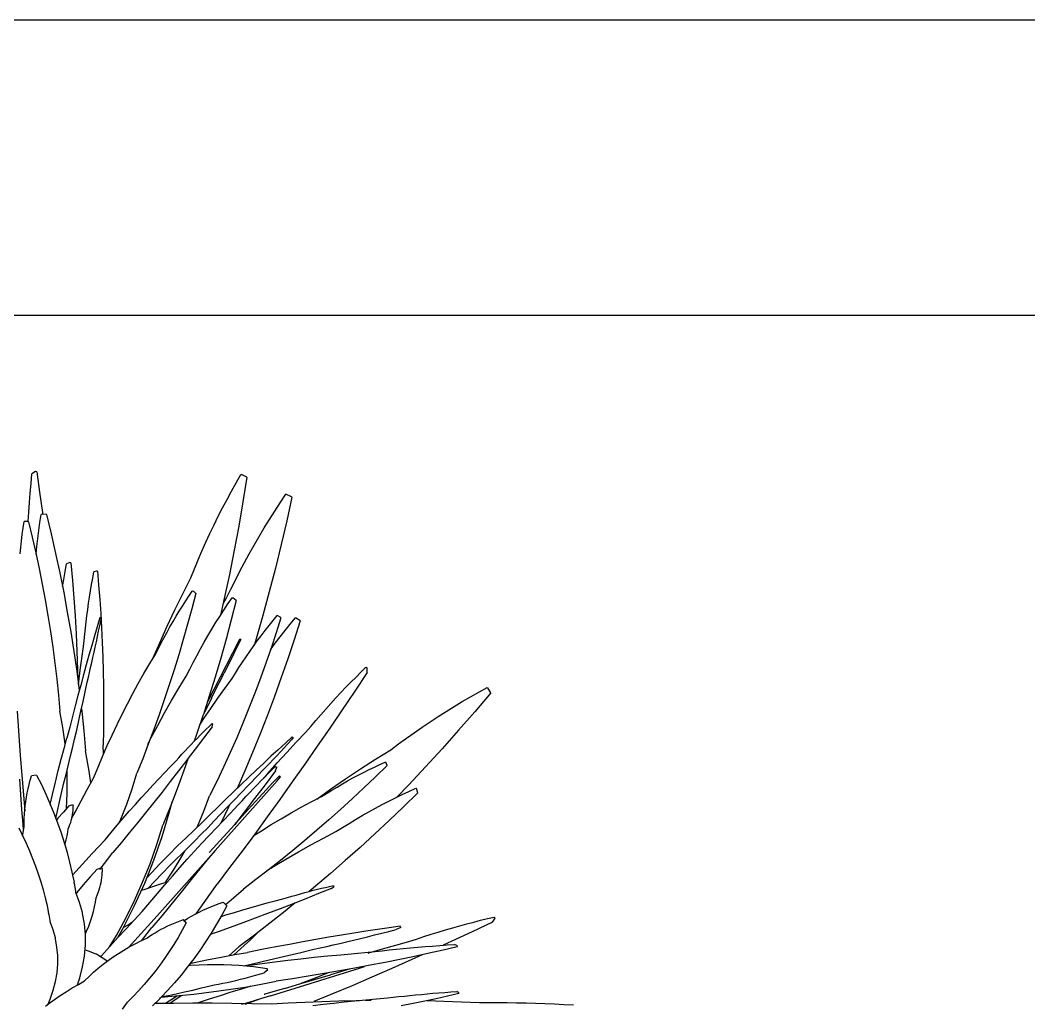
# Model space of a CAD drawing. Header units: metres. Extents: x 244.4 to 340.3, y -4.1 to 64.3.
# Drawn here: x 248.333 to 249.358, y 40.912 to 41.912 of the extents above; entities that cross this region are included whole.
import ezdxf

# ---------------------------------------------------------------- set-up
doc = ezdxf.new("R2010")
doc.units = ezdxf.units.M
doc.layers.add('Edges', color=7, linetype='Continuous')

msp = doc.modelspace()

# ---------------------------------------------------------------- linework, layer by layer
at = {"layer": 'Edges'}
for p, q in [((250.3277, 41.9123), (244.4009, 41.9123)), ((251.4277, 41.6123), (244.4009, 41.6123)), ((248.3443, 41.4418), (248.3452, 41.4515)), ((248.3487, 41.4538), (248.3452, 41.4515)), ((248.35, 41.4534), (248.3487, 41.4538)), ((248.35, 41.4534), (248.353, 41.4329)), ((248.5575, 41.4508), (248.5582, 41.4509)), ((248.5634, 41.448), (248.5582, 41.4509)), ((248.3435, 41.432), (248.3443, 41.4418)), ((248.548, 41.434), (248.5527, 41.4424)), ((248.5527, 41.4424), (248.5575, 41.4508)), ((248.5634, 41.448), (248.5595, 41.4232)), ((248.3427, 41.4223), (248.3435, 41.432)), ((248.353, 41.4329), (248.3558, 41.4121)), ((248.5434, 41.4255), (248.548, 41.434)), ((248.5975, 41.4222), (248.6032, 41.4307)), ((248.609, 41.4283), (248.6032, 41.4307)), ((248.342, 41.4126), (248.3427, 41.4223)), ((248.5389, 41.417), (248.5434, 41.4255)), ((248.5595, 41.4232), (248.5552, 41.3985)), ((248.592, 41.4137), (248.5975, 41.4222)), ((248.6093, 41.4278), (248.604, 41.4037)), ((248.6093, 41.4278), (248.609, 41.4283)), ((248.3414, 41.4031), (248.342, 41.4126)), ((248.3531, 41.4021), (248.3544, 41.4103)), ((248.3596, 41.4104), (248.3544, 41.4103)), ((248.3558, 41.4121), (248.356, 41.4101)), ((248.3598, 41.4102), (248.3596, 41.4104)), ((248.3598, 41.4102), (248.3646, 41.3905)), ((248.5345, 41.4084), (248.5389, 41.417)), ((248.5866, 41.4052), (248.592, 41.4137)), ((248.3362, 41.3965), (248.3372, 41.403)), ((248.3414, 41.4031), (248.3372, 41.403)), ((248.3413, 41.4029), (248.3414, 41.403)), ((248.3415, 41.4029), (248.3414, 41.4031)), ((248.3414, 41.403), (248.3414, 41.4031)), ((248.3415, 41.4029), (248.3454, 41.3871)), ((248.352, 41.394), (248.3531, 41.4021)), ((248.526, 41.3909), (248.5302, 41.3996)), ((248.5302, 41.3996), (248.5345, 41.4084)), ((248.5812, 41.3965), (248.5866, 41.4052)), ((248.604, 41.4037), (248.5984, 41.3796)), ((248.3345, 41.3834), (248.3353, 41.3899)), ((248.3353, 41.3899), (248.3362, 41.3965)), ((248.351, 41.3858), (248.352, 41.394)), ((248.3646, 41.3905), (248.3691, 41.3707)), ((248.5219, 41.382), (248.526, 41.3909)), ((248.5552, 41.3985), (248.5506, 41.3739)), ((248.576, 41.3878), (248.5812, 41.3965)), ((248.3338, 41.3768), (248.3345, 41.3834)), ((248.3454, 41.3871), (248.349, 41.3713)), ((248.3501, 41.3776), (248.351, 41.3858)), ((248.5179, 41.3731), (248.5219, 41.382)), ((248.5709, 41.3791), (248.576, 41.3878)), ((248.5984, 41.3796), (248.5925, 41.3556)), ((248.3332, 41.3703), (248.3338, 41.3768)), ((248.349, 41.3713), (248.3524, 41.3554)), ((248.3494, 41.3697), (248.3501, 41.3776)), ((248.3691, 41.3707), (248.3734, 41.3509)), ((248.5141, 41.3641), (248.5179, 41.3731)), ((248.5506, 41.3739), (248.5458, 41.3494)), ((248.5611, 41.3614), (248.566, 41.3703)), ((248.566, 41.3703), (248.5709, 41.3791)), ((248.3788, 41.3523), (248.3802, 41.3602)), ((248.3837, 41.3614), (248.3802, 41.3602)), ((248.3847, 41.361), (248.3837, 41.3614)), ((248.3847, 41.361), (248.3863, 41.3432)), ((248.5103, 41.3551), (248.5141, 41.3641)), ((248.5564, 41.3525), (248.5611, 41.3614)), ((248.3524, 41.3554), (248.3556, 41.3395)), ((248.3734, 41.3509), (248.3774, 41.331)), ((248.3774, 41.3443), (248.3788, 41.3523)), ((248.4069, 41.3455), (248.4081, 41.3519)), ((248.4109, 41.3528), (248.4081, 41.3519)), ((248.4116, 41.3525), (248.4109, 41.3528)), ((248.4116, 41.3525), (248.4129, 41.3383)), ((248.5067, 41.346), (248.5103, 41.3551)), ((248.5458, 41.3494), (248.5406, 41.325)), ((248.5518, 41.3435), (248.5564, 41.3525)), ((248.5925, 41.3556), (248.5863, 41.3316)), ((248.3556, 41.3395), (248.3586, 41.3235)), ((248.3762, 41.3371), (248.3774, 41.3443)), ((248.3863, 41.3432), (248.3877, 41.3253)), ((248.4047, 41.3328), (248.4058, 41.3391)), ((248.4058, 41.3391), (248.4069, 41.3455)), ((248.4129, 41.3383), (248.4141, 41.3239)), ((248.4984, 41.3297), (248.5067, 41.346)), ((248.5473, 41.3345), (248.5518, 41.3435)), ((248.3774, 41.331), (248.3811, 41.3111)), ((248.4037, 41.3264), (248.4047, 41.3328)), ((248.4903, 41.3133), (248.4984, 41.3297)), ((248.5047, 41.3274), (248.5081, 41.3324)), ((248.5116, 41.3301), (248.5076, 41.3145)), ((248.5081, 41.3324), (248.5088, 41.3325)), ((248.5116, 41.3301), (248.5088, 41.3325)), ((248.5429, 41.3254), (248.5473, 41.3345)), ((248.5863, 41.3316), (248.5797, 41.3077)), ((248.3586, 41.3235), (248.3614, 41.3075)), ((248.3877, 41.3253), (248.389, 41.3073)), ((248.4019, 41.3137), (248.4027, 41.3201)), ((248.4027, 41.3201), (248.4037, 41.3264)), ((248.4141, 41.3239), (248.4151, 41.3095)), ((248.4981, 41.3172), (248.5014, 41.3224)), ((248.5014, 41.3224), (248.5047, 41.3274)), ((248.5406, 41.325), (248.5368, 41.3081)), ((248.5394, 41.3196), (248.5429, 41.3254)), ((248.54, 41.3131), (248.5442, 41.3194)), ((248.5442, 41.3194), (248.5485, 41.3257)), ((248.5528, 41.3228), (248.5477, 41.3032)), ((248.5485, 41.3257), (248.5492, 41.3257)), ((248.5528, 41.3228), (248.5492, 41.3257)), ((248.3614, 41.3075), (248.364, 41.2914)), ((248.3811, 41.3111), (248.3846, 41.2911)), ((248.4002, 41.3011), (248.401, 41.3074)), ((248.401, 41.3074), (248.4019, 41.3137)), ((248.4151, 41.3095), (248.4159, 41.295)), ((248.4825, 41.2967), (248.4903, 41.3133)), ((248.4916, 41.3068), (248.4948, 41.312)), ((248.4948, 41.312), (248.4981, 41.3172)), ((248.5076, 41.3145), (248.5033, 41.2988)), ((248.5359, 41.3067), (248.54, 41.3131)), ((248.5797, 41.3077), (248.5729, 41.2839)), ((248.5902, 41.3027), (248.5944, 41.3077)), ((248.5981, 41.3057), (248.5944, 41.3077)), ((248.389, 41.3073), (248.39, 41.2891)), ((248.3995, 41.2948), (248.4002, 41.3011)), ((248.4142, 41.3055), (248.4114, 41.2962)), ((248.414, 41.297), (248.4151, 41.3025)), ((248.4142, 41.3055), (248.4152, 41.3053)), ((248.4152, 41.3053), (248.4151, 41.3025)), ((248.4854, 41.2962), (248.4885, 41.3015)), ((248.4885, 41.3015), (248.4916, 41.3068)), ((248.5033, 41.2988), (248.4989, 41.2833)), ((248.5278, 41.2937), (248.5318, 41.3002)), ((248.5318, 41.3002), (248.5359, 41.3067)), ((248.5477, 41.3032), (248.5424, 41.2837)), ((248.582, 41.2924), (248.5861, 41.2975)), ((248.5861, 41.2975), (248.5902, 41.3027)), ((248.5981, 41.3054), (248.5932, 41.2899)), ((248.5981, 41.3054), (248.5981, 41.3057)), ((248.6024, 41.2924), (248.6076, 41.2988)), ((248.6076, 41.2988), (248.6129, 41.3051)), ((248.6175, 41.3022), (248.6114, 41.2829)), ((248.6174, 41.3025), (248.6129, 41.3051)), ((248.6175, 41.3022), (248.6174, 41.3025)), ((248.364, 41.2914), (248.3663, 41.2753)), ((248.3846, 41.2911), (248.3878, 41.271)), ((248.39, 41.2891), (248.3909, 41.2709)), ((248.3983, 41.2823), (248.3989, 41.2885)), ((248.3989, 41.2885), (248.3995, 41.2948)), ((248.4114, 41.2962), (248.4087, 41.2868)), ((248.4117, 41.2862), (248.4129, 41.2916)), ((248.4129, 41.2916), (248.414, 41.297)), ((248.4159, 41.295), (248.4166, 41.2803)), ((248.475, 41.28), (248.4825, 41.2967)), ((248.4794, 41.2853), (248.4824, 41.2908)), ((248.4824, 41.2908), (248.4854, 41.2962)), ((248.5201, 41.2804), (248.5239, 41.2871)), ((248.5239, 41.2871), (248.5278, 41.2937)), ((248.574, 41.2818), (248.578, 41.2871)), ((248.578, 41.2871), (248.582, 41.2924)), ((248.5932, 41.2899), (248.5881, 41.2745)), ((248.5974, 41.2859), (248.6024, 41.2924)), ((248.3977, 41.276), (248.3983, 41.2823)), ((248.4059, 41.2772), (248.4031, 41.2674)), ((248.4087, 41.2868), (248.4059, 41.2772)), ((248.4094, 41.2755), (248.4106, 41.2808)), ((248.4106, 41.2808), (248.4117, 41.2862)), ((248.4166, 41.2803), (248.4172, 41.2657)), ((248.4681, 41.2641), (248.475, 41.28)), ((248.4737, 41.2742), (248.4765, 41.2798)), ((248.4765, 41.2798), (248.4794, 41.2853)), ((248.4989, 41.2833), (248.4943, 41.2678)), ((248.5163, 41.2737), (248.5201, 41.2804)), ((248.5554, 41.282), (248.5234, 41.2198)), ((248.5424, 41.2837), (248.5369, 41.2643)), ((248.5574, 41.2833), (248.5503, 41.269)), ((248.5554, 41.282), (248.5565, 41.2838)), ((248.5565, 41.2838), (248.5574, 41.2833)), ((248.5702, 41.2765), (248.574, 41.2818)), ((248.5729, 41.2839), (248.5708, 41.277)), ((248.5876, 41.2729), (248.5924, 41.2794)), ((248.5924, 41.2794), (248.5974, 41.2859)), ((248.6114, 41.2829), (248.605, 41.2636)), ((248.3663, 41.2753), (248.3684, 41.2591)), ((248.3878, 41.271), (248.3907, 41.2509)), ((248.3909, 41.2709), (248.3916, 41.2526)), ((248.3959, 41.2641), (248.3977, 41.276)), ((248.4031, 41.2674), (248.4003, 41.2575)), ((248.4071, 41.2651), (248.4083, 41.2703)), ((248.4083, 41.2703), (248.4094, 41.2755)), ((248.4649, 41.2588), (248.4709, 41.2686)), ((248.4709, 41.2686), (248.4737, 41.2742)), ((248.4943, 41.2678), (248.4896, 41.2525)), ((248.509, 41.26), (248.5126, 41.2668)), ((248.5126, 41.2668), (248.5163, 41.2737)), ((248.5503, 41.269), (248.5404, 41.2492)), ((248.5627, 41.2657), (248.5664, 41.2711)), ((248.5664, 41.2711), (248.5702, 41.2765)), ((248.5881, 41.2745), (248.5828, 41.2592)), ((248.3684, 41.2591), (248.3703, 41.243)), ((248.3943, 41.2521), (248.3959, 41.2641)), ((248.4003, 41.2575), (248.3975, 41.2473)), ((248.4048, 41.2548), (248.406, 41.2599)), ((248.406, 41.2599), (248.4071, 41.2651)), ((248.4172, 41.2657), (248.4176, 41.2509)), ((248.459, 41.2488), (248.4649, 41.2588)), ((248.5054, 41.253), (248.509, 41.26)), ((248.5369, 41.2643), (248.5312, 41.245)), ((248.5555, 41.2547), (248.559, 41.2602)), ((248.559, 41.2602), (248.5627, 41.2657)), ((248.5828, 41.2592), (248.5773, 41.2439)), ((248.605, 41.2636), (248.5984, 41.2445)), ((248.3907, 41.2509), (248.3932, 41.2314)), ((248.3916, 41.2526), (248.3919, 41.2417)), ((248.3928, 41.2402), (248.3943, 41.2521)), ((248.3975, 41.2473), (248.3947, 41.237)), ((248.4025, 41.2449), (248.4037, 41.2498)), ((248.4037, 41.2498), (248.4048, 41.2548)), ((248.4176, 41.2509), (248.4178, 41.236)), ((248.4532, 41.2386), (248.459, 41.2488)), ((248.4896, 41.2525), (248.4847, 41.2372)), ((248.4944, 41.2337), (248.502, 41.246)), ((248.502, 41.246), (248.5054, 41.253)), ((248.5301, 41.2288), (248.5404, 41.2492)), ((248.5486, 41.2435), (248.552, 41.2491)), ((248.552, 41.2491), (248.5555, 41.2547)), ((248.6856, 41.2498), (248.6731, 41.2307)), ((248.6744, 41.2451), (248.6794, 41.2501)), ((248.6794, 41.2501), (248.6845, 41.255)), ((248.6845, 41.255), (248.6858, 41.2545)), ((248.6856, 41.2498), (248.6858, 41.2545)), ((248.3703, 41.243), (248.372, 41.2268)), ((248.3947, 41.237), (248.3919, 41.2265)), ((248.3924, 41.2375), (248.3928, 41.2402)), ((248.3992, 41.23), (248.4014, 41.24)), ((248.4014, 41.24), (248.4025, 41.2449)), ((248.4178, 41.236), (248.4179, 41.2211)), ((248.4476, 41.2284), (248.4532, 41.2386)), ((248.4847, 41.2372), (248.4796, 41.222)), ((248.5312, 41.245), (248.5253, 41.2258)), ((248.5411, 41.2335), (248.5486, 41.2435)), ((248.5773, 41.2439), (248.5716, 41.2287)), ((248.5984, 41.2445), (248.5915, 41.2254)), ((248.6642, 41.2347), (248.6693, 41.2399)), ((248.6693, 41.2399), (248.6744, 41.2451)), ((248.372, 41.2268), (248.3735, 41.2105)), ((248.3919, 41.2265), (248.3891, 41.2159)), ((248.3971, 41.2201), (248.3992, 41.23)), ((248.4421, 41.218), (248.4476, 41.2284)), ((248.4871, 41.2212), (248.4944, 41.2337)), ((248.5253, 41.2258), (248.5193, 41.2071)), ((248.5275, 41.2236), (248.5301, 41.2288)), ((248.5339, 41.2235), (248.5411, 41.2335)), ((248.5716, 41.2287), (248.5656, 41.2135)), ((248.654, 41.2239), (248.6591, 41.2293)), ((248.6591, 41.2293), (248.6642, 41.2347)), ((248.6731, 41.2307), (248.6604, 41.2119)), ((248.7908, 41.2251), (248.7992, 41.2299)), ((248.8112, 41.229), (248.795, 41.2099)), ((248.7992, 41.2299), (248.8076, 41.2345)), ((248.8076, 41.2345), (248.8083, 41.2343)), ((248.8112, 41.229), (248.8083, 41.2343)), ((248.3891, 41.2159), (248.3863, 41.2051)), ((248.3949, 41.2104), (248.3971, 41.2201)), ((248.4179, 41.2211), (248.4179, 41.2061)), ((248.4368, 41.2075), (248.4421, 41.218)), ((248.4796, 41.222), (248.4744, 41.2068)), ((248.4799, 41.2086), (248.4871, 41.2212)), ((248.5275, 41.2236), (248.5193, 41.2071)), ((248.5268, 41.2133), (248.5339, 41.2235)), ((248.5915, 41.2254), (248.5844, 41.2064)), ((248.6438, 41.2126), (248.6489, 41.2183)), ((248.6489, 41.2183), (248.654, 41.2239)), ((248.7659, 41.2102), (248.7742, 41.2153)), ((248.7742, 41.2153), (248.7824, 41.2202)), ((248.7824, 41.2202), (248.7908, 41.2251)), ((248.3337, 41.1653), (248.3304, 41.2106)), ((248.3765, 41.194), (248.3735, 41.2105)), ((248.3863, 41.2051), (248.3835, 41.1941)), ((248.3927, 41.2008), (248.3949, 41.2104)), ((248.3954, 41.2128), (248.3957, 41.2105)), ((248.3957, 41.2105), (248.3978, 41.1903)), ((248.4179, 41.2061), (248.4177, 41.191)), ((248.4316, 41.1969), (248.4368, 41.2075)), ((248.4744, 41.2068), (248.469, 41.1918)), ((248.4729, 41.1958), (248.4799, 41.2086)), ((248.5192, 41.2067), (248.5128, 41.1878)), ((248.5193, 41.2071), (248.5192, 41.2067)), ((248.5199, 41.203), (248.5268, 41.2133)), ((248.5656, 41.2135), (248.5595, 41.1984)), ((248.5844, 41.2064), (248.577, 41.1875)), ((248.6335, 41.201), (248.6386, 41.2068)), ((248.6386, 41.2068), (248.6438, 41.2126)), ((248.6604, 41.2119), (248.6478, 41.1932)), ((248.7496, 41.1996), (248.7577, 41.2049)), ((248.7577, 41.2049), (248.7659, 41.2102)), ((248.795, 41.2099), (248.7786, 41.191)), ((248.3906, 41.1913), (248.3927, 41.2008)), ((248.4265, 41.1862), (248.4316, 41.1969)), ((248.466, 41.1829), (248.4729, 41.1958)), ((248.5158, 41.1966), (248.5199, 41.203)), ((248.5222, 41.1921), (248.5252, 41.195)), ((248.5252, 41.195), (248.5281, 41.1978)), ((248.5281, 41.1978), (248.529, 41.1974)), ((248.5281, 41.1944), (248.529, 41.1974)), ((248.5595, 41.1984), (248.5532, 41.1834)), ((248.6232, 41.1889), (248.6284, 41.195)), ((248.6284, 41.195), (248.6335, 41.201)), ((248.7415, 41.1941), (248.7496, 41.1996)), ((248.3788, 41.1774), (248.3765, 41.194)), ((248.3835, 41.1941), (248.3806, 41.1829)), ((248.3884, 41.182), (248.3906, 41.1913)), ((248.3978, 41.1903), (248.3996, 41.17)), ((248.4177, 41.191), (248.4174, 41.1759)), ((248.4216, 41.1754), (248.4265, 41.1862)), ((248.469, 41.1918), (248.4634, 41.1769)), ((248.5128, 41.1878), (248.5101, 41.1799)), ((248.5132, 41.1831), (248.5162, 41.1861)), ((248.5162, 41.1861), (248.5192, 41.1892)), ((248.5192, 41.1892), (248.5222, 41.1921)), ((248.5281, 41.1944), (248.5196, 41.183)), ((248.577, 41.1875), (248.5693, 41.1686)), ((248.6097, 41.1845), (248.6026, 41.178)), ((248.6097, 41.1845), (248.6105, 41.1838)), ((248.6136, 41.1788), (248.6232, 41.1889)), ((248.6478, 41.1932), (248.6351, 41.1748)), ((248.7256, 41.1829), (248.7335, 41.1886)), ((248.7335, 41.1886), (248.7415, 41.1941)), ((248.7786, 41.191), (248.7619, 41.1723)), ((248.3778, 41.1726), (248.3806, 41.1829)), ((248.3789, 41.1767), (248.3788, 41.1774)), ((248.3863, 41.1728), (248.3884, 41.182)), ((248.4169, 41.1645), (248.4216, 41.1754)), ((248.4178, 41.1666), (248.4174, 41.1759)), ((248.4634, 41.1769), (248.4577, 41.1621)), ((248.463, 41.1769), (248.466, 41.1829)), ((248.5039, 41.1734), (248.507, 41.1767)), ((248.507, 41.1767), (248.5101, 41.1799)), ((248.5101, 41.1799), (248.5132, 41.1831)), ((248.5196, 41.183), (248.511, 41.1718)), ((248.5532, 41.1834), (248.5466, 41.1685)), ((248.6026, 41.178), (248.5954, 41.1713)), ((248.6014, 41.1732), (248.6052, 41.1773)), ((248.604, 41.1685), (248.6136, 41.1788)), ((248.6052, 41.1773), (248.609, 41.1814)), ((248.6105, 41.1838), (248.609, 41.1814)), ((248.6351, 41.1748), (248.6225, 41.1565)), ((248.7098, 41.1712), (248.7177, 41.1771)), ((248.7177, 41.1771), (248.7256, 41.1829)), ((248.3375, 41.1174), (248.3337, 41.1653)), ((248.3749, 41.1618), (248.3778, 41.1726)), ((248.3841, 41.1637), (248.3863, 41.1728)), ((248.4034, 41.1494), (248.3996, 41.17)), ((248.4123, 41.1534), (248.4169, 41.1645)), ((248.4945, 41.1631), (248.4976, 41.1666)), ((248.4976, 41.1666), (248.5008, 41.17)), ((248.5008, 41.17), (248.5039, 41.1734)), ((248.511, 41.1718), (248.504, 41.1626)), ((248.5466, 41.1685), (248.5399, 41.1537)), ((248.5693, 41.1686), (248.5614, 41.1499)), ((248.588, 41.1646), (248.5806, 41.1576)), ((248.5954, 41.1713), (248.588, 41.1646)), ((248.5902, 41.1613), (248.5939, 41.1652)), ((248.5939, 41.1652), (248.5976, 41.1692)), ((248.5944, 41.1579), (248.604, 41.1685)), ((248.5976, 41.1692), (248.6014, 41.1732)), ((248.6943, 41.1616), (248.7098, 41.1712)), ((248.7619, 41.1723), (248.7451, 41.1539)), ((248.3719, 41.1503), (248.3749, 41.1618)), ((248.3798, 41.1461), (248.3819, 41.1548)), ((248.3819, 41.1548), (248.3841, 41.1637)), ((248.4577, 41.1621), (248.4518, 41.1474)), ((248.4798, 41.1478), (248.4856, 41.1538)), ((248.4856, 41.1538), (248.4913, 41.1596)), ((248.4913, 41.1596), (248.4945, 41.1631)), ((248.5026, 41.1607), (248.4941, 41.1497)), ((248.504, 41.1626), (248.4996, 41.1502)), ((248.504, 41.1626), (248.5026, 41.1607)), ((248.5399, 41.1537), (248.5329, 41.139)), ((248.5806, 41.1576), (248.573, 41.1506)), ((248.5828, 41.1535), (248.5865, 41.1574)), ((248.5847, 41.1471), (248.5944, 41.1579)), ((248.5865, 41.1574), (248.5902, 41.1613)), ((248.589, 41.1507), (248.5927, 41.1542)), ((248.5927, 41.1542), (248.5938, 41.1536)), ((248.6225, 41.1565), (248.6097, 41.1385)), ((248.6789, 41.1517), (248.6943, 41.1616)), ((248.6876, 41.1511), (248.6931, 41.1537)), ((248.6931, 41.1537), (248.6986, 41.1563)), ((248.7059, 41.1551), (248.6943, 41.1438)), ((248.6986, 41.1563), (248.7041, 41.1588)), ((248.7041, 41.1588), (248.7046, 41.1586)), ((248.7059, 41.1551), (248.7046, 41.1586)), ((248.7451, 41.1539), (248.728, 41.1357)), ((248.3434, 41.1404), (248.3447, 41.1447)), ((248.3499, 41.1455), (248.3447, 41.1447)), ((248.3499, 41.1455), (248.3547, 41.1359)), ((248.369, 41.1383), (248.3719, 41.1503)), ((248.3776, 41.1375), (248.3798, 41.1461)), ((248.3811, 41.1439), (248.3808, 41.1503)), ((248.3811, 41.127), (248.3811, 41.1439)), ((248.4051, 41.1375), (248.4034, 41.1494)), ((248.4078, 41.1423), (248.4123, 41.1534)), ((248.4469, 41.1315), (248.4518, 41.1474)), ((248.474, 41.1417), (248.4798, 41.1478)), ((248.4941, 41.1497), (248.4857, 41.1389)), ((248.4996, 41.1502), (248.4926, 41.1315)), ((248.5614, 41.1499), (248.5535, 41.132)), ((248.573, 41.1506), (248.5654, 41.1433)), ((248.5719, 41.1423), (248.5755, 41.146)), ((248.5755, 41.146), (248.5791, 41.1497)), ((248.5791, 41.1497), (248.5828, 41.1535)), ((248.5805, 41.1423), (248.5847, 41.1471)), ((248.5816, 41.1434), (248.5853, 41.147)), ((248.5927, 41.1498), (248.582, 41.1357)), ((248.5853, 41.147), (248.589, 41.1507)), ((248.5965, 41.1449), (248.59, 41.1379)), ((248.5927, 41.1498), (248.5938, 41.1536)), ((248.5943, 41.1398), (248.5977, 41.1439)), ((248.5965, 41.1449), (248.5977, 41.1439)), ((248.6636, 41.1416), (248.6789, 41.1517)), ((248.6713, 41.1426), (248.6767, 41.1455)), ((248.6767, 41.1455), (248.6821, 41.1483)), ((248.6821, 41.1483), (248.6876, 41.1511)), ((248.6943, 41.1438), (248.6825, 41.1326)), ((248.3338, 41.1259), (248.3327, 41.1415)), ((248.3413, 41.1317), (248.3423, 41.136)), ((248.3423, 41.136), (248.3434, 41.1404)), ((248.3547, 41.1359), (248.3592, 41.1262)), ((248.3661, 41.1257), (248.369, 41.1383)), ((248.3755, 41.129), (248.3776, 41.1375)), ((248.4014, 41.131), (248.4078, 41.1423)), ((248.4622, 41.1289), (248.4681, 41.1354)), ((248.4681, 41.1354), (248.474, 41.1417)), ((248.4857, 41.1389), (248.4773, 41.1282)), ((248.5329, 41.139), (248.5257, 41.1243)), ((248.5314, 41.069), (248.5943, 41.1398)), ((248.5577, 41.136), (248.5498, 41.1285)), ((248.5654, 41.1433), (248.5577, 41.136)), ((248.5578, 41.1276), (248.5649, 41.135)), ((248.5649, 41.135), (248.5684, 41.1386)), ((248.5684, 41.1386), (248.5719, 41.1423)), ((248.5702, 41.1318), (248.574, 41.1357)), ((248.582, 41.1357), (248.5714, 41.1217)), ((248.574, 41.1357), (248.5778, 41.1396)), ((248.5778, 41.1396), (248.5816, 41.1434)), ((248.59, 41.1379), (248.5832, 41.1305)), ((248.6097, 41.1385), (248.597, 41.1206)), ((248.6485, 41.1311), (248.6636, 41.1416)), ((248.6498, 41.1302), (248.6551, 41.1334)), ((248.6551, 41.1334), (248.6605, 41.1365)), ((248.6605, 41.1365), (248.6658, 41.1396)), ((248.6658, 41.1396), (248.6713, 41.1426)), ((248.728, 41.1357), (248.716, 41.1232)), ((248.335, 41.1106), (248.3338, 41.1259)), ((248.339, 41.1187), (248.3397, 41.123)), ((248.3397, 41.123), (248.3404, 41.1274)), ((248.3404, 41.1274), (248.3413, 41.1317)), ((248.3592, 41.1262), (248.3635, 41.1165)), ((248.3638, 41.1157), (248.3661, 41.1257)), ((248.3731, 41.1182), (248.3755, 41.129)), ((248.3804, 41.1117), (248.3811, 41.127)), ((248.3951, 41.1195), (248.4014, 41.131)), ((248.4414, 41.116), (248.4469, 41.1315)), ((248.4562, 41.1224), (248.4622, 41.1289)), ((248.4773, 41.1282), (248.4689, 41.1176)), ((248.4926, 41.1315), (248.4855, 41.113)), ((248.5198, 41.1087), (248.5257, 41.1243)), ((248.5498, 41.1285), (248.5419, 41.1208)), ((248.5509, 41.1203), (248.5578, 41.1276)), ((248.5586, 41.1195), (248.5625, 41.1237)), ((248.5625, 41.1237), (248.5664, 41.1278)), ((248.5664, 41.1278), (248.5702, 41.1318)), ((248.5832, 41.1305), (248.5761, 41.1228)), ((248.6289, 41.1183), (248.6392, 41.1236)), ((248.6345, 41.1211), (248.6485, 41.1311)), ((248.6392, 41.1236), (248.6445, 41.1269)), ((248.6445, 41.1269), (248.6498, 41.1302)), ((248.6825, 41.1326), (248.6707, 41.1216)), ((248.7145, 41.1225), (248.7213, 41.1258)), ((248.7213, 41.1258), (248.7282, 41.129)), ((248.7373, 41.1275), (248.7228, 41.1134)), ((248.7282, 41.129), (248.7351, 41.1322)), ((248.7351, 41.1322), (248.7358, 41.1318)), ((248.7373, 41.1275), (248.7358, 41.1318)), ((248.3382, 41.1092), (248.3375, 41.1174)), ((248.338, 41.1102), (248.3384, 41.1144)), ((248.3384, 41.1144), (248.339, 41.1187)), ((248.3635, 41.1165), (248.3675, 41.1067)), ((248.3707, 41.1074), (248.3731, 41.1182)), ((248.3828, 41.1144), (248.3771, 41.108)), ((248.3828, 41.1144), (248.3867, 41.1158)), ((248.3867, 41.1158), (248.3871, 41.1149)), ((248.3871, 41.1131), (248.3871, 41.1149)), ((248.3871, 41.1112), (248.3871, 41.1131)), ((248.389, 41.1079), (248.3951, 41.1195)), ((248.4354, 41.1008), (248.4414, 41.116)), ((248.4441, 41.1087), (248.4502, 41.1156)), ((248.4502, 41.1156), (248.4562, 41.1224)), ((248.4689, 41.1176), (248.4606, 41.1072)), ((248.4855, 41.113), (248.4782, 41.0947)), ((248.4847, 41.1073), (248.4876, 41.1185)), ((248.5339, 41.113), (248.5258, 41.1051)), ((248.5419, 41.1208), (248.5339, 41.113)), ((248.5448, 41.1128), (248.5371, 41.0966)), ((248.5372, 41.106), (248.544, 41.1131)), ((248.544, 41.1131), (248.5509, 41.1203)), ((248.5457, 41.1149), (248.5448, 41.1128)), ((248.5507, 41.1108), (248.5547, 41.1152)), ((248.5547, 41.1152), (248.5586, 41.1195)), ((248.5714, 41.1217), (248.5608, 41.1078)), ((248.5649, 41.1105), (248.5761, 41.1228)), ((248.597, 41.1206), (248.5843, 41.103)), ((248.6085, 41.1071), (248.6187, 41.1128)), ((248.6187, 41.1128), (248.6289, 41.1183)), ((248.6707, 41.1216), (248.6588, 41.1107)), ((248.6941, 41.1119), (248.7009, 41.1155)), ((248.7009, 41.1155), (248.7077, 41.119)), ((248.7077, 41.119), (248.7145, 41.1225)), ((248.7228, 41.1134), (248.7082, 41.0994)), ((248.3361, 41.0957), (248.335, 41.1106)), ((248.3374, 41.1016), (248.3376, 41.1059)), ((248.3376, 41.1059), (248.338, 41.1102)), ((248.3675, 41.1067), (248.3712, 41.0969)), ((248.3693, 41.1015), (248.3707, 41.1074)), ((248.3771, 41.108), (248.3716, 41.1016)), ((248.3855, 41.1013), (248.389, 41.1079)), ((248.3856, 41.1015), (248.3861, 41.1035)), ((248.3861, 41.1035), (248.3864, 41.1055)), ((248.3864, 41.1055), (248.3867, 41.1074)), ((248.3867, 41.1074), (248.3869, 41.1093)), ((248.3869, 41.1093), (248.3871, 41.1112)), ((248.438, 41.1017), (248.4441, 41.1087)), ((248.4606, 41.1072), (248.4523, 41.0969)), ((248.4774, 41.083), (248.4847, 41.1073)), ((248.5132, 41.0932), (248.5198, 41.1087)), ((248.5258, 41.1051), (248.5176, 41.097)), ((248.5304, 41.099), (248.5372, 41.106)), ((248.5396, 41.0992), (248.5467, 41.1064)), ((248.5467, 41.1064), (248.5507, 41.1108)), ((248.5608, 41.1078), (248.5513, 41.0954)), ((248.5649, 41.1105), (248.5531, 41.0974)), ((248.5843, 41.103), (248.5715, 41.0856)), ((248.5984, 41.1012), (248.6085, 41.1071)), ((248.6588, 41.1107), (248.6468, 41.1)), ((248.6739, 41.1004), (248.6806, 41.1043)), ((248.6806, 41.1043), (248.6873, 41.1081)), ((248.6873, 41.1081), (248.6941, 41.1119)), ((248.3358, 41.085), (248.3373, 41.0931)), ((248.3366, 41.0897), (248.3361, 41.0957)), ((248.3373, 41.0974), (248.3374, 41.1016)), ((248.3373, 41.0931), (248.3373, 41.0974)), ((248.3716, 41.1016), (248.37, 41.0997)), ((248.3712, 41.0969), (248.3747, 41.087)), ((248.3821, 41.091), (248.383, 41.0932)), ((248.383, 41.0932), (248.3838, 41.0953)), ((248.3838, 41.0953), (248.3845, 41.0974)), ((248.3845, 41.0974), (248.3851, 41.0995)), ((248.3851, 41.0995), (248.3856, 41.1015)), ((248.4257, 41.0872), (248.4319, 41.0945)), ((248.4319, 41.0945), (248.438, 41.1017)), ((248.4333, 41.0962), (248.4354, 41.1008)), ((248.4523, 41.0969), (248.444, 41.0868)), ((248.472, 41.0749), (248.4782, 41.0947)), ((248.5098, 41.0897), (248.5176, 41.097)), ((248.5128, 41.0926), (248.5132, 41.0932)), ((248.5237, 41.0921), (248.5304, 41.099)), ((248.5324, 41.0917), (248.5396, 41.0992)), ((248.5397, 41.0827), (248.5513, 41.0954)), ((248.5513, 41.0954), (248.5531, 41.0974)), ((248.5783, 41.089), (248.5883, 41.0952)), ((248.5883, 41.0952), (248.5984, 41.1012)), ((248.6468, 41.1), (248.6347, 41.0895)), ((248.654, 41.0881), (248.6606, 41.0923)), ((248.6606, 41.0923), (248.6673, 41.0964)), ((248.6673, 41.0964), (248.6739, 41.1004)), ((248.7082, 41.0994), (248.6934, 41.0857)), ((248.3317, 41.0919), (248.3355, 41.0842)), ((248.3355, 41.0842), (248.3392, 41.0765)), ((248.3356, 41.084), (248.3358, 41.085)), ((248.3356, 41.0839), (248.3356, 41.084)), ((248.3747, 41.087), (248.3779, 41.077)), ((248.3799, 41.0799), (248.3808, 41.0837)), ((248.3808, 41.0837), (248.3816, 41.0874)), ((248.3816, 41.0874), (248.3821, 41.091)), ((248.4195, 41.0798), (248.4257, 41.0872)), ((248.444, 41.0868), (248.4357, 41.0768)), ((248.469, 41.0591), (248.4774, 41.083)), ((248.5017, 41.0819), (248.5098, 41.0897)), ((248.5106, 41.0788), (248.5171, 41.0854)), ((248.5171, 41.0854), (248.5237, 41.0921)), ((248.5178, 41.0762), (248.5251, 41.0841)), ((248.5251, 41.0841), (248.5324, 41.0917)), ((248.5397, 41.0827), (248.5256, 41.0673)), ((248.5715, 41.0856), (248.5587, 41.0684)), ((248.57, 41.0837), (248.5783, 41.089)), ((248.6347, 41.0895), (248.6224, 41.0791)), ((248.6412, 41.0815), (248.654, 41.0881)), ((248.6934, 41.0857), (248.6785, 41.0721)), ((248.3392, 41.0765), (248.3426, 41.0687)), ((248.3779, 41.077), (248.3785, 41.075)), ((248.3784, 41.0748), (248.3785, 41.075)), ((248.3785, 41.075), (248.3788, 41.076)), ((248.3785, 41.075), (248.3808, 41.067)), ((248.3788, 41.076), (248.3799, 41.0799)), ((248.4064, 41.0658), (248.413, 41.0729)), ((248.413, 41.0729), (248.4195, 41.0798)), ((248.4357, 41.0768), (248.4275, 41.0669)), ((248.4652, 41.0555), (248.472, 41.0749)), ((248.4845, 41.0648), (248.4932, 41.0736)), ((248.4932, 41.0736), (248.5017, 41.0819)), ((248.4978, 41.0659), (248.5041, 41.0723)), ((248.5041, 41.0723), (248.5106, 41.0788)), ((248.5104, 41.0682), (248.5178, 41.0762)), ((248.6224, 41.0791), (248.6101, 41.0689)), ((248.6158, 41.0676), (248.6285, 41.0746)), ((248.6285, 41.0746), (248.6412, 41.0815)), ((248.6785, 41.0721), (248.6635, 41.0588)), ((248.3426, 41.0687), (248.3458, 41.0609)), ((248.3808, 41.067), (248.3834, 41.0569)), ((248.3998, 41.0587), (248.4064, 41.0658)), ((248.4189, 41.0557), (248.4275, 41.0669)), ((248.4755, 41.0556), (248.4845, 41.0648)), ((248.489, 41.049), (248.4978, 41.0634)), ((248.4915, 41.0597), (248.4978, 41.0659)), ((248.4978, 41.0634), (248.5008, 41.069)), ((248.5029, 41.06), (248.5104, 41.0682)), ((248.5314, 41.069), (248.5244, 41.0612)), ((248.5253, 41.067), (248.5256, 41.0673)), ((248.5587, 41.0684), (248.5459, 41.0515)), ((248.6101, 41.0689), (248.5977, 41.0589)), ((248.6031, 41.0602), (248.6158, 41.0676)), ((248.3458, 41.0609), (248.3488, 41.053)), ((248.3488, 41.053), (248.3515, 41.0451)), ((248.3834, 41.0569), (248.3858, 41.0468)), ((248.3865, 41.0439), (248.3932, 41.0514)), ((248.3932, 41.0514), (248.3998, 41.0587)), ((248.4113, 41.05), (248.4162, 41.0517)), ((248.414, 41.0497), (248.4189, 41.0557)), ((248.4162, 41.0517), (248.4166, 41.0506)), ((248.4576, 41.0366), (248.4652, 41.0555)), ((248.4597, 41.0357), (248.469, 41.0591)), ((248.4662, 41.046), (248.4755, 41.0556)), ((248.4723, 41.0027), (248.5244, 41.0612)), ((248.4776, 41.0455), (248.4852, 41.0536)), ((248.4852, 41.0536), (248.4915, 41.0597)), ((248.4879, 41.0429), (248.4954, 41.0515)), ((248.4954, 41.0515), (248.5029, 41.06)), ((248.5188, 41.054), (248.5084, 41.041)), ((248.5244, 41.0612), (248.5188, 41.054)), ((248.5459, 41.0515), (248.5332, 41.0347)), ((248.5977, 41.0589), (248.5853, 41.049)), ((248.5878, 41.051), (248.5906, 41.0527)), ((248.5906, 41.0527), (248.6031, 41.0602)), ((248.6635, 41.0588), (248.6484, 41.0456)), ((248.3515, 41.0451), (248.3541, 41.0371)), ((248.3858, 41.0468), (248.3864, 41.0438)), ((248.3864, 41.0438), (248.3865, 41.0439)), ((248.3864, 41.0438), (248.3879, 41.0366)), ((248.4042, 41.042), (248.3973, 41.034)), ((248.4113, 41.05), (248.4042, 41.042)), ((248.4158, 41.0389), (248.4162, 41.0413)), ((248.4162, 41.0413), (248.4165, 41.0437)), ((248.4165, 41.0437), (248.4166, 41.046)), ((248.4167, 41.0483), (248.4166, 41.0506)), ((248.4166, 41.046), (248.4167, 41.0483)), ((248.4621, 41.0416), (248.4662, 41.046)), ((248.4699, 41.0376), (248.4776, 41.0455)), ((248.4803, 41.0342), (248.4879, 41.0429)), ((248.4805, 41.0362), (248.489, 41.049)), ((248.5084, 41.041), (248.498, 41.0282)), ((248.5853, 41.049), (248.5727, 41.0393)), ((248.5849, 41.0492), (248.5878, 41.051)), ((248.6484, 41.0456), (248.6332, 41.0327)), ((248.3541, 41.0371), (248.3564, 41.0291)), ((248.3881, 41.0356), (248.3879, 41.0366)), ((248.3881, 41.0356), (248.3899, 41.0253)), ((248.3973, 41.034), (248.3907, 41.0261)), ((248.4134, 41.0288), (248.4141, 41.0314)), ((248.4141, 41.0314), (248.4148, 41.0339)), ((248.4148, 41.0339), (248.4154, 41.0364)), ((248.4154, 41.0364), (248.4158, 41.0389)), ((248.4494, 41.0181), (248.4576, 41.0366)), ((248.4494, 41.0129), (248.4597, 41.0357)), ((248.4677, 41.0321), (248.4599, 41.0294)), ((248.4631, 41.0306), (248.4699, 41.0376)), ((248.4757, 41.0347), (248.4677, 41.0321)), ((248.4726, 41.0252), (248.4803, 41.0342)), ((248.4826, 41.0369), (248.4757, 41.0347)), ((248.5201, 41.016), (248.5332, 41.0347)), ((248.5727, 41.0393), (248.56, 41.0297)), ((248.6332, 41.0327), (248.6268, 41.0274)), ((248.6393, 41.0306), (248.6434, 41.0315)), ((248.6434, 41.0315), (248.6475, 41.0325)), ((248.6475, 41.0325), (248.6514, 41.0334)), ((248.6496, 41.0304), (248.6519, 41.0325)), ((248.6514, 41.0334), (248.6519, 41.0325)), ((248.3564, 41.0291), (248.3586, 41.021)), ((248.3586, 41.021), (248.3605, 41.0129)), ((248.3936, 41.0162), (248.3898, 41.0264)), ((248.3907, 41.0261), (248.3901, 41.0254)), ((248.4098, 41.0163), (248.4104, 41.0208)), ((248.4104, 41.0208), (248.4115, 41.0235)), ((248.4115, 41.0235), (248.4125, 41.0262)), ((248.4125, 41.0262), (248.4134, 41.0288)), ((248.4599, 41.0294), (248.4563, 41.0282)), ((248.4649, 41.0161), (248.4726, 41.0252)), ((248.498, 41.0282), (248.4877, 41.0155)), ((248.5476, 41.0187), (248.56, 41.0297)), ((248.6001, 41.0197), (248.6047, 41.0211)), ((248.6047, 41.0211), (248.6092, 41.0224)), ((248.6092, 41.0224), (248.6137, 41.0237)), ((248.6137, 41.0237), (248.6181, 41.025)), ((248.6181, 41.025), (248.6224, 41.0262)), ((248.6224, 41.0262), (248.6268, 41.0274)), ((248.6364, 41.0251), (248.6234, 41.0199)), ((248.6268, 41.0274), (248.631, 41.0285)), ((248.631, 41.0285), (248.6352, 41.0295)), ((248.6352, 41.0295), (248.6393, 41.0306)), ((248.6496, 41.0304), (248.6364, 41.0251)), ((248.3605, 41.0129), (248.3621, 41.0047)), ((248.3964, 41.0059), (248.3936, 41.0162)), ((248.4077, 41.0069), (248.4088, 41.0116)), ((248.4088, 41.0116), (248.4098, 41.0163)), ((248.4383, 40.9907), (248.4494, 41.0129)), ((248.4405, 41.0001), (248.4494, 41.0181)), ((248.4571, 41.0068), (248.4649, 41.0161)), ((248.4877, 41.0155), (248.4774, 41.003)), ((248.5119, 41.0047), (248.5201, 41.016)), ((248.5229, 41.0101), (248.5269, 41.0118)), ((248.5269, 41.0118), (248.5311, 41.0135)), ((248.5311, 41.0135), (248.5353, 41.0151)), ((248.5353, 41.0151), (248.5395, 41.0166)), ((248.5431, 41.0127), (248.538, 41.0033)), ((248.5431, 41.0127), (248.5395, 41.0166)), ((248.5419, 41.014), (248.5476, 41.0187)), ((248.5594, 41.0086), (248.5678, 41.011)), ((248.5678, 41.011), (248.576, 41.0134)), ((248.576, 41.0134), (248.5842, 41.0156)), ((248.5842, 41.0156), (248.5922, 41.0177)), ((248.5922, 41.0177), (248.6001, 41.0197)), ((248.6104, 41.0148), (248.5974, 41.0098)), ((248.6126, 41.0157), (248.6023, 41.0074)), ((248.6234, 41.0199), (248.6104, 41.0148)), ((248.3623, 41.0039), (248.3621, 41.0047)), ((248.3623, 41.0039), (248.3638, 40.9957)), ((248.3966, 41.0048), (248.3964, 41.0059)), ((248.3985, 40.9943), (248.3966, 41.0048)), ((248.4046, 40.9971), (248.4063, 41.0021)), ((248.4063, 41.0021), (248.4077, 41.0069)), ((248.431, 40.9827), (248.4405, 41.0001)), ((248.449, 40.9982), (248.4571, 41.0068)), ((248.4723, 41.0027), (248.4498, 40.9775)), ((248.4774, 41.003), (248.4671, 40.9907)), ((248.5, 40.9978), (248.5037, 41.0001)), ((248.5037, 41.0001), (248.5074, 41.0022)), ((248.5074, 41.0022), (248.5111, 41.0043)), ((248.5111, 41.0043), (248.515, 41.0063)), ((248.5114, 41.0041), (248.5119, 41.0047)), ((248.515, 41.0063), (248.5189, 41.0083)), ((248.5189, 41.0083), (248.5229, 41.0101)), ((248.538, 41.0033), (248.5327, 40.9941)), ((248.5368, 41.0017), (248.5422, 41.0034)), ((248.5422, 41.0034), (248.5508, 41.0061)), ((248.5508, 41.0061), (248.5594, 41.0086)), ((248.5719, 41.0001), (248.5593, 40.9954)), ((248.5846, 41.0049), (248.5719, 41.0001)), ((248.5974, 41.0098), (248.5846, 41.0049)), ((248.6023, 41.0074), (248.5867, 40.995)), ((248.8079, 40.9997), (248.8148, 41.0013)), ((248.8131, 40.9962), (248.8157, 41.0001)), ((248.8148, 41.0013), (248.8157, 41.0001)), ((248.3667, 40.9884), (248.3636, 40.9965)), ((248.3995, 40.9836), (248.3985, 40.9943)), ((248.4006, 40.987), (248.4028, 40.9921)), ((248.4028, 40.9921), (248.4046, 40.9971)), ((248.4325, 40.9805), (248.4383, 40.9907)), ((248.4384, 40.9909), (248.4386, 40.991)), ((248.4386, 40.991), (248.4428, 40.9935)), ((248.4408, 40.9894), (248.449, 40.9982)), ((248.4428, 40.9935), (248.4467, 40.996)), ((248.4467, 40.996), (248.4474, 40.9964)), ((248.4565, 40.9771), (248.4671, 40.9907)), ((248.4763, 40.9889), (248.4794, 40.9905)), ((248.4794, 40.9905), (248.4825, 40.992)), ((248.4825, 40.992), (248.4857, 40.9935)), ((248.4857, 40.9935), (248.489, 40.9949)), ((248.489, 40.9949), (248.4923, 40.9962)), ((248.4923, 40.9962), (248.4956, 40.9975)), ((248.4956, 40.9975), (248.4991, 40.9987)), ((248.5019, 40.9956), (248.4979, 40.988)), ((248.5019, 40.9956), (248.4991, 40.9987)), ((248.4992, 40.9973), (248.4999, 40.9977)), ((248.4999, 40.9977), (248.5, 40.9978)), ((248.5327, 40.9941), (248.5272, 40.985)), ((248.5467, 40.9908), (248.5343, 40.9863)), ((248.5593, 40.9954), (248.5467, 40.9908)), ((248.5867, 40.995), (248.5711, 40.9829)), ((248.708, 40.9905), (248.6963, 40.9888)), ((248.7194, 40.9921), (248.708, 40.9905)), ((248.7199, 40.9907), (248.7153, 40.9887)), ((248.7199, 40.9907), (248.7194, 40.9921)), ((248.7653, 40.9883), (248.7726, 40.9904)), ((248.7726, 40.9904), (248.7798, 40.9924)), ((248.7798, 40.9924), (248.7869, 40.9944)), ((248.7869, 40.9944), (248.794, 40.9962)), ((248.8131, 40.9962), (248.7925, 40.9864)), ((248.794, 40.9962), (248.801, 40.998)), ((248.801, 40.998), (248.8079, 40.9997)), ((248.369, 40.9801), (248.3667, 40.9884)), ((248.3691, 40.9792), (248.369, 40.9801)), ((248.3994, 40.9844), (248.4006, 40.987)), ((248.3995, 40.9727), (248.3995, 40.9836)), ((248.4239, 40.971), (248.431, 40.9827)), ((248.4242, 40.9713), (248.4325, 40.9805)), ((248.4325, 40.9805), (248.4408, 40.9894)), ((248.4558, 40.9771), (248.4618, 40.9798)), ((248.4618, 40.9798), (248.4646, 40.9818)), ((248.4646, 40.9818), (248.4674, 40.9836)), ((248.4674, 40.9836), (248.4703, 40.9854)), ((248.4703, 40.9854), (248.4733, 40.9872)), ((248.4733, 40.9872), (248.4763, 40.9889)), ((248.4936, 40.9806), (248.4892, 40.9734)), ((248.4979, 40.988), (248.4936, 40.9806)), ((248.5272, 40.985), (248.5215, 40.9761)), ((248.5343, 40.9863), (248.5262, 40.9835)), ((248.5711, 40.9829), (248.5553, 40.971)), ((248.5674, 40.9784), (248.5757, 40.9865)), ((248.6468, 40.9808), (248.6337, 40.9785)), ((248.6596, 40.9829), (248.6468, 40.9808)), ((248.6721, 40.985), (248.6596, 40.9829)), ((248.6718, 40.9779), (248.6789, 40.9796)), ((248.6844, 40.987), (248.6721, 40.985)), ((248.6789, 40.9796), (248.686, 40.9813)), ((248.6963, 40.9888), (248.6844, 40.987)), ((248.686, 40.9813), (248.6932, 40.9831)), ((248.6932, 40.9831), (248.7005, 40.9849)), ((248.7005, 40.9849), (248.7079, 40.9868)), ((248.7079, 40.9868), (248.7153, 40.9887)), ((248.7357, 40.979), (248.7432, 40.9814)), ((248.7432, 40.9814), (248.7506, 40.9838)), ((248.7506, 40.9838), (248.758, 40.9861)), ((248.758, 40.9861), (248.7653, 40.9883)), ((248.7925, 40.9864), (248.7719, 40.9768)), ((248.3706, 40.9708), (248.3691, 40.9792)), ((248.3714, 40.9622), (248.3706, 40.9708)), ((248.3985, 40.9617), (248.3995, 40.9727)), ((248.4159, 40.962), (248.4242, 40.9713)), ((248.4385, 40.9678), (248.4439, 40.9709)), ((248.4434, 40.9704), (248.4498, 40.9775)), ((248.4439, 40.9709), (248.4441, 40.9711)), ((248.4441, 40.9711), (248.4499, 40.9742)), ((248.4499, 40.9742), (248.4558, 40.9771)), ((248.4892, 40.9734), (248.4846, 40.9663)), ((248.5215, 40.9761), (248.5156, 40.9674)), ((248.5452, 40.962), (248.5553, 40.971)), ((248.5503, 40.963), (248.5674, 40.9784)), ((248.5929, 40.9709), (248.5787, 40.9682)), ((248.6068, 40.9735), (248.5929, 40.9709)), ((248.6204, 40.9761), (248.6068, 40.9735)), ((248.6337, 40.9785), (248.6204, 40.9761)), ((248.6316, 40.9686), (248.6381, 40.9701)), ((248.6381, 40.9701), (248.6446, 40.9715)), ((248.6446, 40.9715), (248.6513, 40.9731)), ((248.6513, 40.9731), (248.6581, 40.9746)), ((248.6581, 40.9746), (248.6649, 40.9762)), ((248.6649, 40.9762), (248.6718, 40.9779)), ((248.7012, 40.9689), (248.7147, 40.9728)), ((248.7147, 40.9728), (248.7282, 40.9765)), ((248.7152, 40.9686), (248.7224, 40.9693)), ((248.7224, 40.9693), (248.7297, 40.97)), ((248.7282, 40.9765), (248.7357, 40.979)), ((248.7297, 40.97), (248.7371, 40.9707)), ((248.7371, 40.9707), (248.7445, 40.9713)), ((248.7445, 40.9713), (248.7519, 40.9719)), ((248.7519, 40.9719), (248.7594, 40.9724)), ((248.7594, 40.9724), (248.7669, 40.973)), ((248.7719, 40.9768), (248.7629, 40.9727)), ((248.7773, 40.9709), (248.7631, 40.9677)), ((248.7669, 40.973), (248.7745, 40.9735)), ((248.7774, 40.9721), (248.7745, 40.9735)), ((248.7773, 40.9709), (248.7774, 40.9721)), ((248.3714, 40.9535), (248.3714, 40.9622)), ((248.3966, 40.9507), (248.3985, 40.9617)), ((248.3991, 40.9679), (248.4032, 40.9668)), ((248.4032, 40.9668), (248.4108, 40.9636)), ((248.4121, 40.963), (248.4108, 40.9636)), ((248.4121, 40.963), (248.4192, 40.9586)), ((248.415, 40.961), (248.4159, 40.962)), ((248.4225, 40.9572), (248.4277, 40.9609)), ((248.4277, 40.9609), (248.433, 40.9644)), ((248.433, 40.9644), (248.4385, 40.9678)), ((248.4799, 40.9593), (248.475, 40.9525)), ((248.4846, 40.9663), (248.4799, 40.9593)), ((248.5156, 40.9674), (248.5095, 40.9589)), ((248.5227, 40.9577), (248.5375, 40.9606)), ((248.5375, 40.9606), (248.5514, 40.9632)), ((248.5514, 40.9632), (248.5643, 40.9653)), ((248.5787, 40.9682), (248.5643, 40.9653)), ((248.5792, 40.9561), (248.592, 40.9591)), ((248.592, 40.9591), (248.605, 40.9622)), ((248.605, 40.9622), (248.6182, 40.9653)), ((248.6182, 40.9653), (248.6316, 40.9686)), ((248.6184, 40.9589), (248.6319, 40.9604)), ((248.6319, 40.9604), (248.6454, 40.9618)), ((248.6454, 40.9618), (248.6591, 40.9631)), ((248.6591, 40.9631), (248.6729, 40.9643)), ((248.6729, 40.9643), (248.6869, 40.9655)), ((248.6868, 40.9647), (248.6874, 40.9649)), ((248.6869, 40.9655), (248.6939, 40.9663)), ((248.6874, 40.9649), (248.7012, 40.9689)), ((248.6939, 40.9663), (248.7009, 40.9671)), ((248.7009, 40.9671), (248.708, 40.9679)), ((248.708, 40.9679), (248.7152, 40.9686)), ((248.7339, 40.9613), (248.719, 40.9583)), ((248.7416, 40.963), (248.7311, 40.9582)), ((248.7486, 40.9645), (248.7339, 40.9613)), ((248.7631, 40.9677), (248.7486, 40.9645)), ((248.3707, 40.9447), (248.3714, 40.9535)), ((248.3938, 40.9395), (248.3966, 40.9507)), ((248.4078, 40.9452), (248.4125, 40.9493)), ((248.4125, 40.9493), (248.4174, 40.9533)), ((248.4174, 40.9533), (248.4225, 40.9572)), ((248.4192, 40.9586), (248.4218, 40.9565)), ((248.475, 40.9525), (248.4699, 40.9458)), ((248.5031, 40.9506), (248.4966, 40.9424)), ((248.5043, 40.9521), (248.5031, 40.9506)), ((248.5043, 40.9521), (248.5041, 40.952)), ((248.5095, 40.9589), (248.5043, 40.9521)), ((248.5064, 40.9522), (248.5043, 40.9521)), ((248.5056, 40.9541), (248.507, 40.9544)), ((248.5151, 40.9526), (248.5064, 40.9522)), ((248.507, 40.9544), (248.5227, 40.9577)), ((248.5236, 40.9528), (248.5151, 40.9526)), ((248.5319, 40.9529), (248.5236, 40.9528)), ((248.54, 40.9528), (248.5319, 40.9529)), ((248.5478, 40.9525), (248.54, 40.9528)), ((248.5555, 40.9521), (248.5478, 40.9525)), ((248.563, 40.9515), (248.5555, 40.9521)), ((248.5601, 40.9518), (248.5666, 40.9532)), ((248.5608, 40.9517), (248.5662, 40.9525)), ((248.5702, 40.9508), (248.563, 40.9515)), ((248.5662, 40.9525), (248.579, 40.9542)), ((248.5666, 40.9532), (248.5792, 40.9561)), ((248.5772, 40.9499), (248.5702, 40.9508)), ((248.5841, 40.9488), (248.5772, 40.9499)), ((248.579, 40.9542), (248.592, 40.9558)), ((248.5847, 40.9478), (248.5841, 40.9488)), ((248.5875, 40.9214), (248.678, 40.9495)), ((248.592, 40.9558), (248.6052, 40.9574)), ((248.6052, 40.9574), (248.6184, 40.9589)), ((248.6733, 40.9495), (248.6577, 40.9467)), ((248.6887, 40.9523), (248.6733, 40.9495)), ((248.678, 40.9495), (248.683, 40.9512)), ((248.683, 40.9513), (248.683, 40.9512)), ((248.704, 40.9553), (248.6887, 40.9523)), ((248.7107, 40.9492), (248.6905, 40.9403)), ((248.719, 40.9583), (248.704, 40.9553)), ((248.7311, 40.9582), (248.7107, 40.9492)), ((248.3691, 40.9359), (248.3707, 40.9447)), ((248.3913, 40.9323), (248.3938, 40.9395)), ((248.3987, 40.9364), (248.4032, 40.9408)), ((248.4032, 40.9408), (248.4078, 40.9452)), ((248.4647, 40.9393), (248.4593, 40.9329)), ((248.4699, 40.9458), (248.4647, 40.9393)), ((248.4966, 40.9424), (248.4899, 40.9345)), ((248.557, 40.9381), (248.5617, 40.9393)), ((248.5617, 40.9393), (248.5665, 40.9405)), ((248.5665, 40.9405), (248.5713, 40.9419)), ((248.5713, 40.9419), (248.5762, 40.9432)), ((248.5762, 40.9432), (248.5812, 40.9447)), ((248.5847, 40.9478), (248.5812, 40.9447)), ((248.6098, 40.9387), (248.5934, 40.9361)), ((248.6259, 40.9413), (248.6098, 40.9387)), ((248.6328, 40.9394), (248.6182, 40.9338)), ((248.6419, 40.9439), (248.6259, 40.9413)), ((248.6321, 40.9379), (248.6484, 40.9427)), ((248.6462, 40.9447), (248.6328, 40.9394)), ((248.6577, 40.9467), (248.6419, 40.9439)), ((248.6587, 40.9458), (248.6484, 40.9427)), ((248.6683, 40.9486), (248.6587, 40.9458)), ((248.6905, 40.9403), (248.6704, 40.9316)), ((248.3668, 40.9269), (248.3691, 40.9359)), ((248.3799, 40.9255), (248.386, 40.9293)), ((248.386, 40.9293), (248.3923, 40.9329)), ((248.3912, 40.932), (248.3913, 40.9323)), ((248.3923, 40.9329), (248.3987, 40.9364)), ((248.4593, 40.9329), (248.4537, 40.9267)), ((248.4899, 40.9345), (248.4829, 40.9267)), ((248.5087, 40.9272), (248.5174, 40.9293)), ((248.5174, 40.9293), (248.5262, 40.9316)), ((248.5262, 40.9316), (248.5304, 40.9323)), ((248.5304, 40.9323), (248.5347, 40.9331)), ((248.5347, 40.9331), (248.539, 40.934)), ((248.539, 40.934), (248.5434, 40.9349)), ((248.5434, 40.9349), (248.5479, 40.9359)), ((248.5449, 40.9276), (248.5617, 40.9302)), ((248.5477, 40.9252), (248.5585, 40.9285)), ((248.5479, 40.9359), (248.5524, 40.937)), ((248.5524, 40.937), (248.557, 40.9381)), ((248.5585, 40.9285), (248.5679, 40.9313)), ((248.5617, 40.9302), (248.5779, 40.933)), ((248.5779, 40.933), (248.5934, 40.9361)), ((248.6017, 40.9289), (248.5816, 40.923)), ((248.6017, 40.9289), (248.6182, 40.9338)), ((248.6182, 40.9338), (248.6207, 40.9345)), ((248.6207, 40.9345), (248.6321, 40.9379)), ((248.6704, 40.9316), (248.6504, 40.9232)), ((248.3638, 40.918), (248.3668, 40.9269)), ((248.368, 40.9176), (248.3739, 40.9216)), ((248.3739, 40.9216), (248.3799, 40.9255)), ((248.4474, 40.92), (248.4415, 40.9141)), ((248.4474, 40.92), (248.448, 40.9206)), ((248.4537, 40.9267), (248.448, 40.9206)), ((248.475, 40.9184), (248.4677, 40.911)), ((248.475, 40.9184), (248.4758, 40.9192)), ((248.4765, 40.9199), (248.4758, 40.9192)), ((248.4765, 40.9199), (248.4911, 40.9212)), ((248.4771, 40.9206), (248.4765, 40.9199)), ((248.4829, 40.9267), (248.4771, 40.9206)), ((248.4771, 40.9206), (248.4837, 40.9218)), ((248.4771, 40.9206), (248.4771, 40.9206)), ((248.4807, 40.9138), (248.491, 40.9204)), ((248.4837, 40.9218), (248.4918, 40.9234)), ((248.4883, 40.9159), (248.4968, 40.9218)), ((248.491, 40.9204), (248.4924, 40.9213)), ((248.4911, 40.9212), (248.5096, 40.9231)), ((248.4918, 40.9234), (248.5002, 40.9252)), ((248.5002, 40.9252), (248.5087, 40.9272)), ((248.5096, 40.9231), (248.5275, 40.9252)), ((248.5145, 40.9145), (248.5257, 40.9182)), ((248.5257, 40.9182), (248.5368, 40.9217)), ((248.5275, 40.9252), (248.5449, 40.9276)), ((248.5368, 40.9217), (248.5477, 40.9252)), ((248.5775, 40.9184), (248.5622, 40.9136)), ((248.5775, 40.9184), (248.569, 40.9152)), ((248.5875, 40.9214), (248.5775, 40.9184)), ((248.5812, 40.9229), (248.5816, 40.923)), ((248.6504, 40.9232), (248.6316, 40.9154)), ((248.6843, 40.9173), (248.6953, 40.9183)), ((248.6953, 40.9183), (248.7065, 40.9192)), ((248.7065, 40.9192), (248.7121, 40.9199)), ((248.7121, 40.9199), (248.7177, 40.9205)), ((248.7177, 40.9205), (248.7235, 40.9211)), ((248.7235, 40.9211), (248.7292, 40.9217)), ((248.7292, 40.9217), (248.735, 40.9223)), ((248.735, 40.9223), (248.7408, 40.9228)), ((248.7408, 40.9228), (248.7467, 40.9234)), ((248.7559, 40.9184), (248.7442, 40.9159)), ((248.7467, 40.9234), (248.7526, 40.9239)), ((248.7526, 40.9239), (248.7586, 40.9243)), ((248.7675, 40.921), (248.7559, 40.9184)), ((248.7586, 40.9243), (248.7646, 40.9248)), ((248.7646, 40.9248), (248.7706, 40.9252)), ((248.779, 40.9236), (248.7675, 40.921)), ((248.7706, 40.9252), (248.7767, 40.9256)), ((248.779, 40.9245), (248.7767, 40.9256)), ((248.779, 40.9236), (248.779, 40.9245)), ((248.3588, 40.9107), (248.3623, 40.9134)), ((248.3616, 40.9129), (248.3638, 40.918)), ((248.3623, 40.9134), (248.368, 40.9176)), ((248.4372, 40.9076), (248.4421, 40.9147)), ((248.4703, 40.9137), (248.4889, 40.914)), ((248.4851, 40.9139), (248.4883, 40.9159)), ((248.4889, 40.914), (248.5086, 40.9141)), ((248.5086, 40.9141), (248.5284, 40.9141)), ((248.5134, 40.9141), (248.5145, 40.9145)), ((248.5284, 40.9141), (248.5483, 40.9139)), ((248.5483, 40.9139), (248.5684, 40.9135)), ((248.5622, 40.9136), (248.5582, 40.9124)), ((248.569, 40.9152), (248.5613, 40.9124)), ((248.5684, 40.9135), (248.5885, 40.913)), ((248.5885, 40.913), (248.6054, 40.9141)), ((248.6054, 40.9141), (248.6225, 40.915)), ((248.6225, 40.915), (248.6397, 40.9157)), ((248.6305, 40.9115), (248.641, 40.9128)), ((248.6397, 40.9157), (248.6571, 40.9163)), ((248.641, 40.9128), (248.6517, 40.914)), ((248.6517, 40.914), (248.6624, 40.9151)), ((248.6571, 40.9163), (248.6745, 40.9166)), ((248.6624, 40.9151), (248.6733, 40.9162)), ((248.6733, 40.9162), (248.6843, 40.9173)), ((248.6745, 40.9166), (248.678, 40.9167)), ((248.6842, 40.9168), (248.6898, 40.9168)), ((248.7323, 40.9134), (248.7202, 40.911)), ((248.7442, 40.9159), (248.7323, 40.9134)), ((248.7466, 40.9164), (248.7636, 40.916)), ((248.7636, 40.916), (248.7817, 40.9153)), ((248.7817, 40.9153), (248.7999, 40.9145)), ((248.7999, 40.9145), (248.8092, 40.9146)), ((248.8092, 40.9146), (248.8187, 40.9146)), ((248.8187, 40.9146), (248.8281, 40.9145)), ((248.8281, 40.9145), (248.8376, 40.9143)), ((248.8376, 40.9143), (248.8471, 40.9141)), ((248.8471, 40.9141), (248.8567, 40.9138)), ((248.8567, 40.9138), (248.8663, 40.9135)), ((248.8663, 40.9135), (248.876, 40.9131)), ((248.876, 40.9131), (248.8857, 40.9125)), ((248.8857, 40.9125), (248.8954, 40.912))]:
    msp.add_line(p, q, dxfattribs=at)

doc.saveas('drawing.dxf')
